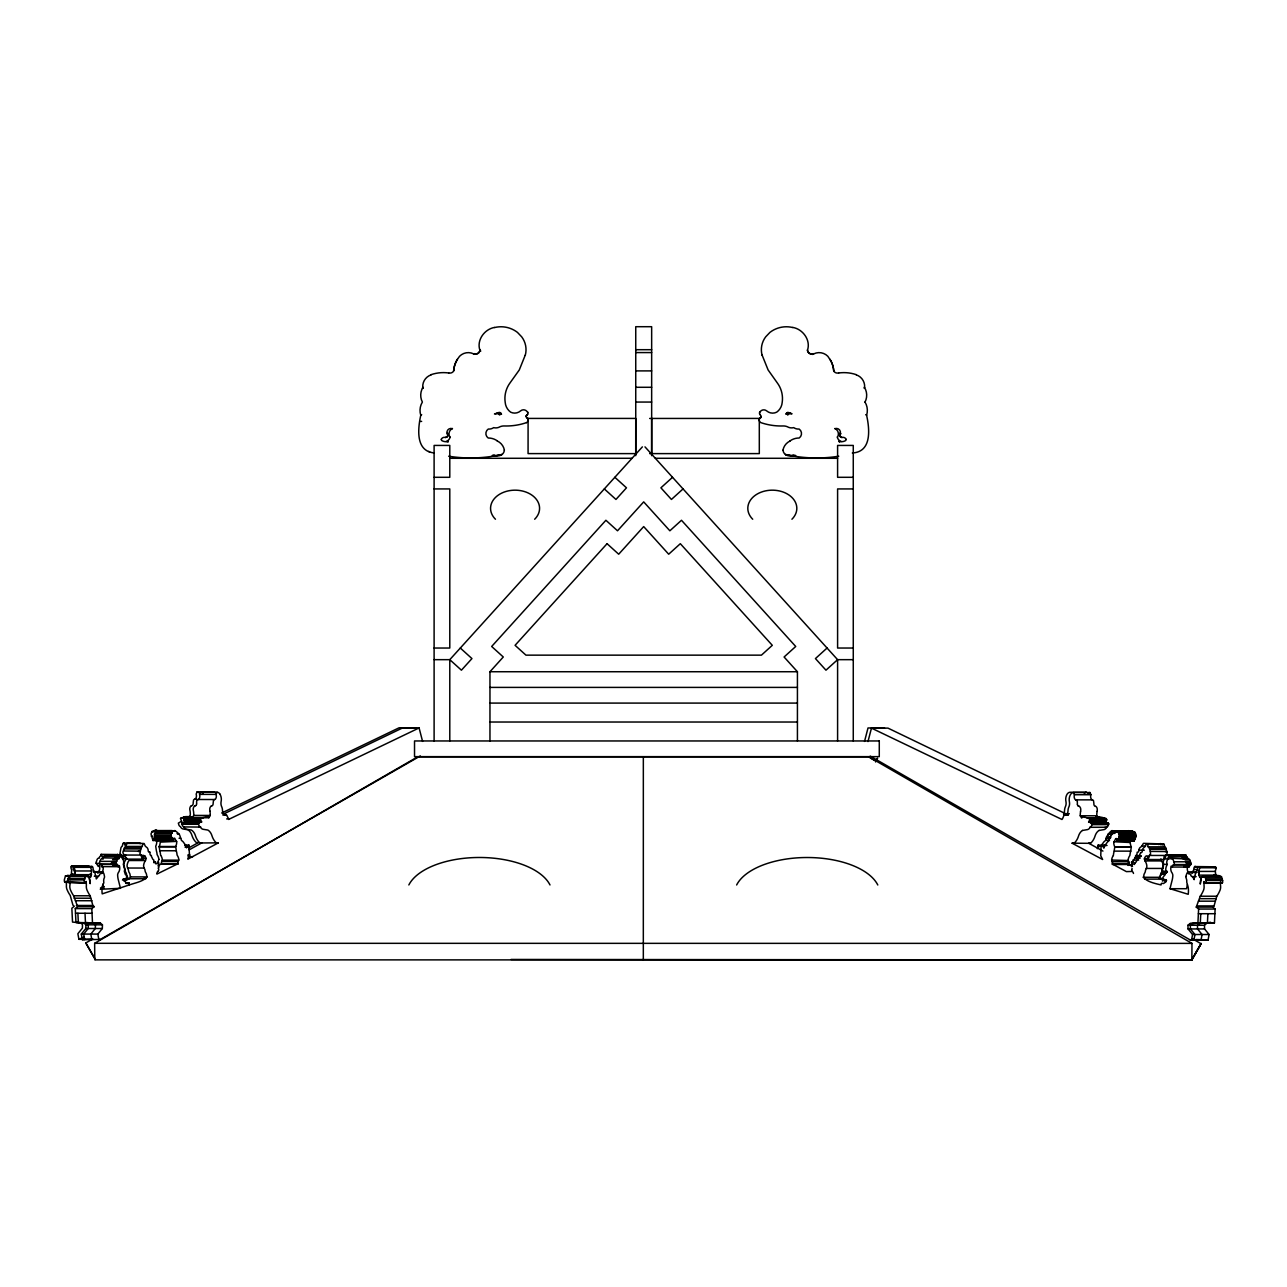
<?xml version="1.0" encoding="UTF-8"?>
<svg xmlns="http://www.w3.org/2000/svg" width="1287" height="1287" viewBox="0 0 1287 1287"><rect width="100%" height="100%" fill="white"/><g stroke="black" fill="none" stroke-linecap="round" stroke-linejoin="round"><path stroke-width="1.5" d="M635.746 455.678L635.746 326.705L651.656 326.705L651.656 455.678M643.323 959.909L643.339 756.788M1186.115 878.201A5.068 3.588 -90 0 1 1186.727 882.078L1187.434 884.893A9.009 6.371 -90 0 1 1188.303 888.046A19.192 13.578 -90 0 1 1188.223 894.288L1169.98 888.706L1171.926 881.016A16.844 11.905 -90 0 0 1172.827 875.16A5.389 3.813 -90 0 0 1171.572 872.184A5.952 4.215 -90 0 1 1171.154 866.087L1172.393 867.052A1.85 1.303 -90 0 1 1173.261 864.848L1190.459 864.848L1190.958 863.4A2.831 1.995 -90 0 0 1190.523 862.049L1190.218 861.47A3.105 2.188 -90 0 0 1189.767 860.006A2.831 2.011 -90 0 0 1188.721 859.056A2.896 2.059 -90 0 0 1187.885 858.992L1171.138 858.284A2.124 1.512 -90 0 0 1169.481 856.82A3.7 2.622 -90 0 0 1169.416 855.308L1185.89 855.115A3.652 2.59 -90 0 1 1186.019 856.611L1186.887 857.013A2.091 1.48 -90 0 1 1187.37 857.528L1187.483 857.769A2.301 1.625 -90 0 1 1187.708 858.574L1187.74 858.863M1200.964 879.021L1200.24 877.332M158.269 871.042A3.105 2.204 -90 0 0 156.869 874.098L178.217 863.609A1.914 1.351 -90 0 1 177.992 862.033L178.845 859.684A7.593 5.373 -90 0 0 177.365 855.565L177.027 854.761A10.521 7.432 -90 0 0 176.399 851.334L175.675 846.524A8.269 5.84 -90 0 0 176.737 842.132L174.726 838.271A2.317 1.641 -90 0 0 173.327 838.625L173.391 838.963A2.735 1.93 -90 0 1 173.761 840.282L172.941 840.845L171.943 837.917L155.437 837.901L154.44 834.603M171.943 837.917C169.176 834.33 173.23 828.49 176.56 831.692L179.649 835.022L181.515 840.475A13.964 9.878 -90 0 1 183.076 841.762L185.296 844.771A15.669 11.084 -90 0 1 186.599 847.795L187.178 846.589A3.748 2.638 -90 0 1 188.256 845.704L188.916 845.092L185.248 845.076M868.725 756.724L1191.987 943.387L1191.842 959.941L94.788 959.861L94.643 943.307L416.055 757.77M1199.017 873.31L1198.953 874.356A2.445 1.721 -90 0 1 1198.937 875.128L1199.709 877.235L1203.377 877.235M1197.425 868.371A2.896 2.059 -90 0 1 1197.924 867.197L1214.912 866.762L1216.151 868.162A7.304 5.164 -90 0 1 1215.475 870.414L1215.298 871.412A4.778 3.378 -90 0 1 1215.459 872.506L1216.231 877.235M70.254 881.402L70.238 883.284L69.611 881.579M1194.143 879.664L1194.143 879.375A5.309 3.764 -90 0 1 1194.722 876.849L1194.996 875.9A7.111 5.019 -90 0 1 1195.864 872.715A13.884 9.813 -90 0 1 1197.393 869.899L1197.344 869.562M1198.39 866.762L1199.645 868.162A7.304 5.164 -90 0 1 1198.953 870.414L1198.776 871.412A4.778 3.378 -90 0 1 1198.937 872.506L1198.985 872.908M102.268 865.717L101.544 866.618A1.85 1.303 -90 0 0 100.676 864.43L99.501 864.124L99.549 862.596A2.751 1.947 -90 0 1 100.129 861.373L100.241 861.051M1105.453 845.141L1098.117 845.141L1097.344 848.712M196.621 803.892L196.654 801.077M1109.603 840.073C1102.702 842.872 1107.11 831.627 1111.727 834.829M100.322 939.446L82.352 939.687L81.306 934.072L85.827 928.506L85.939 924.806L83.896 923.117L100.418 923.133L102.445 924.822L102.349 928.506L97.828 934.089L98.874 939.703L100.322 939.446L420.35 755.936M1115.749 838.641L1113.722 842.502A8.269 5.84 -90 0 0 1114.783 846.894L1114.059 851.704A10.521 7.432 -90 0 0 1113.432 855.131L1113.319 855.533M158.896 859.378L158.044 861.727A1.914 1.351 90 0 0 158.253 863.304L157.931 863.818M178.378 861.389L161.872 861.373L162.323 859.668A7.593 5.373 -90 0 0 160.843 855.549M93.726 872.039L102.912 872.055A6.001 4.231 -90 0 1 104.311 875.61A2.59 1.834 -90 0 1 104.504 876.946A2.381 1.689 -90 0 1 104.344 877.798A5.068 3.588 -90 0 0 103.716 881.659L103.764 882.094A1.802 1.271 -90 0 1 103.78 882.962L102.992 884.459A9.009 6.371 -90 0 0 102.123 887.612A19.192 13.578 -90 0 0 102.204 893.87L129.344 884.909L128.877 882.946A4.086 2.896 -90 0 0 127.316 883.172A8.269 5.84 -90 0 1 124.083 880.292L124.356 879.246A20.656 14.607 -90 0 0 126.979 879.262L128.04 878.265A11.889 8.414 -90 0 0 125.322 874.388L124.34 871.267A6.145 4.344 -90 0 0 124.598 867.937A9.685 6.837 -90 0 0 123.311 864.317A4.215 2.976 -90 0 0 122.538 858.815M1204.825 883.22L1205.983 882.592A4.633 3.266 -90 0 0 1206.08 880.356L1204.986 876.592L1201.704 876.72A1.882 1.335 -90 0 0 1201.27 878.233L1200.256 884.089L1200.562 880.276A1.995 1.4 -90 0 0 1200.948 879.246M1218.049 876.511L1215.765 875.723M1220.8 882.206A2.59 1.834 -90 0 0 1221.17 883.043L1222.489 882.592A4.633 3.266 -90 0 0 1222.602 880.372L1222.264 879.616C1221.846 871.074 1207.415 878.78 1202.685 876.093M433.944 452.895C415.186 451.045 417.937 428.121 420.785 415.202M1167.92 859.217A4.215 2.976 -90 0 0 1167.132 864.735A9.685 6.837 -90 0 0 1165.845 868.339A6.145 4.344 -90 0 0 1166.102 871.669L1165.121 874.806A11.889 8.414 -90 0 0 1162.402 878.667L1163.464 879.664A20.656 14.607 -90 0 0 1166.086 879.648L1166.36 880.71A8.269 5.84 -90 0 1 1163.126 883.606A4.086 2.896 -90 0 0 1161.55 883.349L1161.292 883.542A2.719 1.93 -90 0 0 1161.067 884.941C1155.678 883.622 1147.232 882.029 1143.339 877.284A6.548 4.633 -90 0 0 1143.95 874.693A6.435 4.553 -90 0 1 1144.915 872.699A5.357 3.781 -90 0 0 1145.478 870.43L1146.283 868.435A4.778 3.378 -90 0 0 1146.862 865.894A9.331 6.596 -90 0 0 1144.996 860.923L1144.4 858.944A2.333 1.657 -90 0 1 1144.947 857.448L1145.108 857.19A2.88 2.027 -90 0 1 1147.682 856.112L1147.634 856.869A12.613 8.912 -90 0 0 1147.312 859.539L1163.818 859.539A4.649 3.282 -90 0 0 1165.588 856.949A5.808 4.102 -90 0 0 1165.829 855.453A8.205 5.792 -90 0 0 1167.084 854.343L1166.778 851.544L1150.337 851.415L1149.5 848.374A4.617 3.266 -90 0 0 1148.149 846.83A6.419 4.537 -90 0 0 1147.409 844.192L1146.331 843.902L1145.285 846.363A13.208 9.331 -90 0 1 1143.403 847.988A5.1 3.604 -90 0 0 1142.277 850.498A1.705 1.207 -90 0 1 1140.652 852.525M1166.279 881.643L1161.099 879.134L1160.086 877.316L1143.339 877.284M870.189 756.112L1190.073 939.88L1191.521 940.121L1192.566 934.507L1188.062 928.941L1187.949 925.256L1189.976 923.551L1197.924 922.876L1198.615 909.04L1196.266 907.11L1200.256 896.219A29.714 21.01 -90 0 0 1203.168 891.038A6.853 4.842 -90 0 0 1204.053 885.923L1203.972 881.531L1204.391 882.512M1200.755 913.706L1200.304 922.876L1192.357 923.551L1190.33 925.256L1190.427 928.941L1194.947 934.507L1193.902 940.121M1207.882 913.706L1207.431 922.876L1199.484 923.551L1197.457 925.256L1197.553 928.941L1202.074 934.507L1201.028 940.137M1189.976 923.551L1214.445 922.876L1215.121 909.04L1212.708 907.094L1196.266 907.11M120.962 856.193L120.093 856.595A2.091 1.48 -90 0 0 119.611 857.126L119.498 857.351A2.301 1.625 -90 0 0 119.257 858.156L102.799 857.866A2.124 1.512 -90 0 1 104.456 856.386L120.962 856.193A3.652 2.59 -90 0 1 121.091 854.697L104.537 854.89A3.7 2.622 -90 0 0 104.456 856.402M147.104 876.897A6.548 4.633 -90 0 1 146.493 874.291A6.435 4.553 -90 0 0 145.544 872.313A5.341 3.781 -90 0 1 144.948 869.722L144.16 868.049A4.778 3.378 -90 0 1 143.581 865.491A9.331 6.596 -90 0 1 145.463 860.536L146.058 858.542A2.333 1.657 -90 0 0 145.511 857.045L145.093 856.354A2.992 2.124 -90 0 0 144.434 855.71L142.825 856.482A12.613 8.912 -90 0 1 143.147 859.137L126.641 859.121A4.649 3.282 -90 0 1 124.871 856.531A5.808 4.102 -90 0 1 124.63 855.051A8.205 5.792 -90 0 1 123.375 853.924L122.86 852.251L124.437 847.956A4.617 3.266 -90 0 1 125.788 846.428A6.419 4.537 -90 0 1 126.544 843.789L127.622 843.5M143.147 859.153A4.649 3.282 -90 0 1 141.393 856.547A5.808 4.102 -90 0 1 141.152 855.067A8.205 5.792 -90 0 1 139.897 853.941L140.959 847.972A4.617 3.266 -90 0 1 142.31 846.444A6.419 4.537 -90 0 1 143.05 843.805L144.144 843.516L145.19 845.977A13.208 9.331 -90 0 0 147.072 847.602A5.1 3.604 -90 0 1 148.198 850.112A1.705 1.207 -90 0 0 149.807 852.139M172.474 839.027L155.647 839.027L155.437 837.901M1115.974 838.577A2.284 1.609 -90 0 1 1117.148 838.995L1117.084 839.333A2.735 1.93 -90 0 0 1116.714 840.652L1117.534 841.199L1118.001 839.397L1134.828 839.414L1136.019 834.426L1134.619 831.772L1114.59 831.885L1111.904 833.815M69.755 877.042L71.316 875.321L71.541 871.701A4.778 3.378 90 0 1 71.718 870.607L71.541 869.61A7.304 5.164 90 0 1 70.849 867.358L72.104 865.958L89.093 866.408A2.896 2.059 90 0 1 89.318 866.794M87.049 876.801L90.733 876.801L91.506 872.071A4.778 3.378 -90 0 1 91.667 870.977L91.506 869.98A7.304 5.164 -90 0 1 90.814 867.728L91.345 866.473L92.535 866.778A2.896 2.059 -90 0 1 93.098 868.452A2.719 1.93 -90 0 1 93.066 869.465A13.884 9.813 -90 0 1 94.578 872.28A7.111 5.019 -90 0 1 95.447 875.466L95.721 876.415A5.309 3.764 -90 0 1 96.3 878.941L98.504 876.157A2.252 1.593 -90 0 0 99.517 874.999L99.726 874.388A1.721 1.223 -90 0 1 100.161 873.76A7.722 5.454 -90 0 1 101.721 873.471L102.59 872.811A2.204 1.56 -90 0 0 102.912 872.055M1131.627 862.821L1131.579 861.984A1.818 1.287 -90 0 0 1133.171 860.038A3.153 2.236 -90 0 0 1134.764 858.075L1135.665 856.418A1.754 1.239 -90 0 0 1135.617 855.662L1136.871 854.858L1137.209 852.171A1.705 1.207 -90 0 0 1138.802 850.176A5.1 3.604 -90 0 1 1139.96 847.65A13.208 9.331 -90 0 0 1141.842 846.026L1143.419 843.339L1160.488 843.87A6.419 4.537 -90 0 1 1160.906 844.932M1140.604 852.766L1139.059 855.984A1.754 1.239 -90 0 1 1139.108 856.756L1138.207 858.397A3.185 2.252 -90 0 1 1137.016 860.183M1173.953 864.848L1174.387 863.03A2.751 1.947 -90 0 0 1173.808 861.791L1173.696 861.47A2.976 2.107 -90 0 0 1171.508 858.896L1171.234 859.024M119.224 858.461L119.08 858.574A2.896 2.059 -90 0 0 117.181 859.619A3.105 2.188 -90 0 0 116.763 861.067L116.457 861.646A2.831 1.995 -90 0 0 116.007 862.982L118.243 866.875L119.337 865.652A5.952 4.215 -90 0 1 118.903 871.798A5.389 3.813 -90 0 0 117.632 874.742A16.844 11.905 -90 0 0 118.517 880.614L120.447 888.303L100.273 889.269M74.952 872.473L74.984 872.055A4.778 3.378 -90 0 1 75.145 870.961L74.984 869.98A7.304 5.164 -90 0 1 74.292 867.711L75.531 866.312L92.374 866.489M1108.059 834.829L1111.775 830.614L1113.915 830.871M1114.59 831.885L1115.218 830.935L1131.933 830.935L1133.863 832.19M1110.472 831.756L1126.994 831.756L1128.297 830.63L1131.434 831.627M1131.402 831.257L1130.436 832.062M1160.922 858.944L1161.501 860.923A9.331 6.596 -90 0 1 1163.384 865.894A4.778 3.378 -90 0 1 1162.804 868.435L1162.016 870.125A5.341 3.781 -90 0 1 1161.421 872.715L1161.694 874.452M1135.07 863.143L1134.297 864.51L1133.316 863.915A10.553 7.465 -90 0 1 1132.399 862.74L1132.045 862.435A2.912 2.059 -90 0 0 1131.707 864.751M70.286 882.158L69.868 885.472A6.853 4.842 -90 0 0 70.753 890.572A29.714 21.01 -90 0 0 73.649 895.768L77.622 906.659L94.224 906.659L92.873 905.485L90.17 895.784A29.714 21.01 -90 0 1 87.259 890.604A6.853 4.842 -90 0 1 86.374 885.488L86.229 881.45A2.59 1.834 -90 0 1 85.779 882.609L67.938 882.142A4.633 3.266 -90 0 1 67.841 879.906L68.179 879.166C68.597 870.607 83.011 878.345 87.757 875.659L88.739 876.286A1.882 1.335 -90 0 1 89.173 877.798L90.187 883.654L89.881 879.841A1.947 1.384 -90 0 1 89.559 877.798L90.733 876.801M1190.459 864.848L1188.721 867.277L1183.734 867.084M127.88 879.085L123.246 879.085L128.089 878.458M154.424 834.298L155.486 831.724M1082.576 830.437L1087.193 829.648A5.775 4.086 -90 0 0 1089.51 828.265A1.947 1.384 -90 0 0 1089.944 827.3A3.62 2.558 -90 0 0 1091.617 825.675L1092.18 823.793L1090.491 822.795A7.545 5.341 -90 0 0 1089.285 822.039A3.411 2.413 -90 0 1 1088.673 822.28L1089.043 820.913A2.091 1.48 -90 0 0 1089.751 820.704M1099.082 830.437L1103.715 829.665A5.775 4.086 -90 0 0 1106.032 828.265A1.947 1.384 -90 0 0 1106.434 827.412L1106.611 827.251A3.652 2.59 -90 0 0 1108.139 825.675L1108.702 823.793L1107.013 822.795A7.545 5.341 -90 0 0 1105.806 822.039L1088.577 822.12M149.807 852.123L150.145 854.793L151.399 855.598A1.754 1.239 -90 0 0 151.351 856.37L152.252 858.011A3.153 2.236 -90 0 0 153.813 859.973A1.818 1.287 -90 0 0 155.437 861.952L155.759 863.85L157.143 863.545A10.553 7.465 -90 0 0 158.06 862.354L158.414 862.065A2.912 2.059 -90 0 1 158.735 864.381L158.735 864.832A2.365 1.673 -90 0 1 158.365 868.033M1129.246 862.837A10.553 7.465 -90 0 1 1128.956 862.419L1128.12 860.054A7.593 5.373 -90 0 1 1129.616 855.919L1129.954 855.131A10.521 7.432 -90 0 1 1130.581 851.704L1131.321 846.894A8.269 5.84 -90 0 1 1130.243 842.502M189.125 849.854L201.85 842.84L199.984 842.969L218.356 842.856L187.838 859.153L188.529 857.206A10.618 7.513 -90 0 0 189.511 855.726L188.916 845.092M864.237 388.384A12.017 12.017 0 0 0 864.397 387.596L864.397 387.29M160.618 855.163L160.521 854.745A10.521 7.432 -90 0 0 159.878 851.318L159.154 846.508A8.269 5.84 -90 0 0 160.215 842.132L176.769 841.376M1133.67 838.995L1133.606 839.333A2.735 1.93 -90 0 0 1133.236 840.652L1134.04 841.215L1134.828 839.414M1220.285 882.142L1220.575 885.923A6.853 4.842 -90 0 1 1219.674 891.022A29.714 21.01 -90 0 1 1216.778 896.219L1214.059 905.919L1212.708 907.094M1131.723 869.819L1132.11 868.387M1134.072 836.936L1136.131 836.212M199.984 842.969A15.428 10.907 -90 0 1 197.136 839.558A16.2 11.454 -90 0 1 195.447 835.746A10.956 7.738 -90 0 0 191.393 830.051L186.776 829.295A5.775 4.086 -90 0 1 184.443 827.911A1.947 1.384 -90 0 1 184.025 826.93A3.62 2.558 -90 0 1 182.352 825.321L181.789 823.423L183.478 822.441A7.545 5.341 -90 0 1 184.684 821.685L201.206 821.701A3.411 2.413 -90 0 0 201.818 821.926L200.482 820.157L183.977 820.141L184.508 818.001L187.001 817.502A13.465 9.524 -90 0 1 189.913 816.891L190.991 816.698A3.346 2.365 -90 0 1 192.326 817.728L208.848 817.744L210.248 815.443A14.945 10.569 -90 0 0 209.91 811.116M200.482 820.157L201.029 818.017L203.523 817.518A13.465 9.524 -90 0 1 206.435 816.891L208.044 816.923A3.394 2.397 -90 0 1 208.848 817.744M1162.418 868.001A6.145 4.344 -90 0 0 1162.66 871.331L1161.517 872.827A6.435 4.553 -90 0 0 1160.472 874.693A6.548 4.633 -90 0 1 1159.86 877.284M1191.521 940.121L1208.043 940.137L1209.088 934.507L1204.568 928.941L1204.471 925.256L1206.498 923.551M117.519 855.195A3.7 2.622 90 0 1 117.6 854.552L117.648 854.343M1164.301 856.225L1164.156 856.869A12.613 8.912 -90 0 0 1164.043 857.528M74.759 875.675L74.984 874.677A2.445 1.721 -90 0 1 74.968 873.905L74.903 872.859M191.441 805.598A3.764 2.671 90 0 0 190.026 810.762A14.945 10.569 90 0 1 190.283 815.154L188.899 817.454A3.394 2.397 90 0 0 188.079 816.634L186.47 816.601A13.465 9.524 90 0 0 183.558 817.213L180.437 818.548L181.853 821.637A3.411 2.413 90 0 1 181.242 821.396A7.545 5.341 90 0 0 180.035 822.152L178.346 823.133L178.893 825.031A3.652 2.59 90 0 0 180.437 826.624L180.614 826.769A1.947 1.384 90 0 0 181 827.621A5.775 4.086 90 0 0 183.333 829.021L187.95 829.793A10.956 7.738 90 0 1 191.988 835.488A16.2 11.454 90 0 0 193.694 839.285A15.428 10.907 90 0 0 196.541 842.695L198.407 842.567L188.867 847.827M196.589 804.198L196.187 805.26M1187.467 884.555L1186.501 888.706L1169.98 888.706M124.147 881.241L129.344 878.731L130.357 876.914L147.104 876.897C143.114 881.595 135.457 882.769 129.344 884.909M67.841 879.906L84.363 879.922L85.457 876.157L87.757 875.659M441.328 439.35L441.538 440.395A7.722 7.722 0 0 0 445.945 441.666L446.428 441.666A7.867 7.867 0 0 0 448.262 441.312A5.051 5.051 0 0 1 447.924 442.117M864.526 741.425L868.017 727.959L884.539 727.975M867.969 741.569L871.476 728.12L887.982 728.12L1067.213 814.478M158.88 859.378A7.593 5.373 90 0 0 157.416 855.244L157.078 854.455A10.521 7.432 90 0 0 156.435 851.029L155.711 846.202A8.269 5.84 90 0 0 156.773 841.827L154.762 837.966A2.317 1.641 90 0 0 153.362 838.304L153.426 838.657A2.735 1.93 90 0 1 153.796 839.961L152.976 840.524L150.981 833.992L152.156 831.241L156.773 830.26L155.1 830.26M126.094 858.22L125.515 860.199A9.331 6.596 90 0 0 123.632 865.17A4.778 3.378 90 0 0 123.858 866.746M525.209 355.228L519.272 369.98L510.151 382.738A26.335 26.335 0 0 0 505.196 402.381A13.401 13.401 0 0 0 510.666 412.178A9.057 9.057 0 0 0 520.608 410.891A4.472 4.472 0 0 1 527.027 411.47L527.75 412.387M1111.743 833.96L1109.201 839.349M479.81 349.935C476.608 339.993 484.539 329.15 494.562 327.429M157.127 839.655A2.735 1.93 -90 0 1 157.239 840.266L156.419 840.829L155.647 839.027M1089.59 818.87L1089.992 820.495L1106.74 819.883L1106.096 818.87L1089.59 818.87L1086.968 817.856A13.465 9.524 -90 0 0 1084.056 817.245L1082.994 817.052A3.346 2.365 -90 0 0 1081.643 818.082L1080.243 815.781A14.945 10.569 -90 0 1 1080.597 811.453M1118.323 839.414L1119.513 834.99M1201.061 943.741L1191.617 960.295L1201.061 943.741L1192.389 938.722M216.296 793.532A6.178 4.376 90 0 0 213.594 791.907L197.072 791.923L196.155 794.095A3.829 2.703 90 0 1 195.045 799.227L194.739 799.227A2.51 1.77 90 0 0 193.549 800.064L193.163 802.975A2.574 1.818 90 0 1 193.147 803.908L192.744 804.986A2.107 1.48 90 0 1 191.747 805.646L191.473 805.71M200.515 792.197L199.598 794.369L216.119 794.385L217.036 792.213L200.515 792.197A6.178 4.376 -90 0 1 203.008 793.548M218.356 842.856L216.506 842.985A15.428 10.907 -90 0 1 213.658 839.574A16.2 11.454 -90 0 1 211.969 835.762A10.956 7.738 -90 0 0 207.915 830.067L203.282 829.311A5.775 4.086 -90 0 1 200.965 827.911A1.947 1.384 -90 0 1 200.563 827.058L200.386 826.897A3.652 2.59 -90 0 1 198.874 825.337L198.295 823.439L199.984 822.457A7.545 5.341 -90 0 1 201.206 821.701M1158.879 844.642L1160.279 843.5M1162.322 844.98L1163.931 844.192A6.419 4.537 -90 0 1 1164.671 846.83A4.617 3.266 -90 0 1 1166.022 848.374L1166.778 851.544M194.884 805.871A3.764 2.671 -90 0 0 193.468 811.051A14.945 10.569 -90 0 1 193.742 815.427L192.342 817.728M759.636 412.387L760.344 411.454A4.472 4.472 0 0 1 766.73 410.939A9.057 9.057 0 0 0 776.721 412.162A13.401 13.401 0 0 0 782.206 402.381A26.335 26.335 0 0 0 777.203 382.77L768.114 369.964L762.161 355.228M87.452 866.634L88.932 866.119M875.627 761.55L877.509 758.236M875.627 761.84L877.509 758.526M457.448 359.234L456.547 360.794A25.096 25.096 0 0 0 453.651 370.897A25.257 25.257 0 0 1 457.464 359.234L459.556 356.29A12.13 12.13 0 0 1 473.616 353.877M1191.617 959.941L1201.189 943.403M126.609 846.926A13.208 9.331 90 0 1 125.225 845.639L124.179 843.178L123.102 843.468A6.419 4.537 90 0 0 122.362 846.106A4.617 3.266 90 0 0 120.994 847.634L119.932 853.603A8.205 5.792 90 0 0 121.203 854.729A5.808 4.102 90 0 0 121.428 856.209A4.649 3.282 90 0 0 123.198 858.815L126.866 858.799M139.607 843.468L140.91 843.516M161.695 861.518L161.486 862.033A1.914 1.351 -90 0 0 161.695 863.593L157.899 865.894M1194.642 866.553L1212.467 866.778L1194.481 866.843A2.896 2.059 -90 0 0 1193.902 868.516A2.719 1.93 -90 0 0 1193.95 869.529A13.884 9.813 -90 0 0 1192.422 872.345A7.111 5.019 -90 0 0 1192.019 873.342M527.541 411.985A2.075 2.075 0 0 1 527.573 414.301L526.319 415.942A1.85 1.85 0 0 0 526.447 417.197A2.059 2.059 0 0 0 527.139 418.002L527.734 418.516A2.719 2.719 0 0 1 528.088 420.881L527.075 422.297A3.25 3.25 0 0 1 526.56 422.603M840.138 433.108L839.607 433.783A2.317 2.317 0 0 0 839.446 435.714L841.859 437.451A3.008 3.008 0 0 1 840.668 437.097M526.673 415.234L525.868 416.055M790.749 413.384L789.381 412.821A2.477 2.477 0 0 0 787.419 412.58L785.858 414.205L786.711 414.108A15.042 15.042 0 0 1 791.151 413.787L792.036 413.787L789.14 412.693M169.852 830.742L172.185 830.887M759.829 411.985A2.075 2.075 0 0 0 759.813 414.301L761.051 415.942A1.85 1.85 0 0 1 760.939 417.213A2.091 2.091 0 0 1 759.877 418.211L759.652 418.516A2.719 2.719 0 0 0 759.298 420.881L760.311 422.297A3.25 3.25 0 0 0 760.826 422.619A63.111 63.111 0 0 0 783.043 425.965A10.183 10.183 0 0 1 788.464 427.284A8.365 8.365 0 0 0 793.709 427.622A8.333 8.333 0 0 0 799.114 429.038A5.438 5.438 0 0 1 799.179 438.014A15.396 15.396 0 0 0 790.041 440.894M812.451 354.456L813.706 353.748M196.911 800.466L197.378 799.887A2.494 1.77 -90 0 1 198.295 799.5L214.688 799.517A2.51 1.77 -90 0 0 213.513 800.353L213.127 803.265A2.574 1.818 -90 0 1 213.095 804.214L212.709 805.276A2.107 1.48 -90 0 1 211.695 805.952L211.438 806M1107.061 845.446L1101.382 845.656A3.588 2.526 -90 0 0 1101.061 847.361L1100.755 855.758L1102.621 859.507L1072.103 843.194L1090.475 843.323A15.428 10.907 -90 0 0 1093.323 839.912A16.2 11.454 -90 0 0 1095.028 836.1A10.956 7.738 -90 0 1 1099.082 830.405M1165.749 854.97L1182.496 854.97L1165.749 854.97A5.727 4.054 -90 0 0 1165.427 855.453M1184.957 856.627A5.727 4.054 -90 0 1 1185.713 855.324L1185.89 855.115M642.374 446.879L449.79 659.668L449.79 740.958M489.961 740.958L489.961 671.734L503.281 656.997L491.666 646.476L605.904 520.27L617.519 530.791L643.693 501.882L669.867 530.791L681.483 520.27L795.72 646.476L784.089 656.997L797.425 671.734L797.425 740.958M1105.935 840.073L1105.517 840.524A13.964 9.878 -90 0 0 1103.956 841.811L1101.72 844.819A15.669 11.084 -90 0 0 1101.012 846.283M422.458 388.191L422.989 387.29A14.913 14.913 0 0 0 422.377 402.059A15.991 15.991 0 0 0 420.752 415.218A19.225 19.225 0 0 1 421.669 414.687M786.26 413.352L787.564 412.548M446.718 437.097A3.008 3.008 0 0 1 445.527 437.435L447.522 436.438L447.763 434.733A5.132 5.132 0 0 1 447.2 434.314M126.319 876.994L127.14 876.56A6.548 4.633 90 0 1 126.544 873.97A6.435 4.553 90 0 0 125.579 871.975A5.341 3.781 90 0 1 125 869.401L124.212 867.711M447.152 436.792L447.94 435.714A2.317 2.317 0 0 0 447.779 433.783L447.249 433.108M1106.514 820.495L1105.195 822.28A3.411 2.413 -90 0 0 1105.806 822.039M672.522 477.3L660.907 487.821L671.428 499.453L683.043 488.931M827.058 648.037L815.443 658.574L825.964 670.189L837.596 659.668L853.265 659.668M1089.944 827.3L1106.611 827.251M84.733 939.687L83.687 934.072L88.208 928.506L88.304 924.822L86.277 923.117L75.949 922.441L75.289 908.59L77.622 906.659M75.289 908.59L91.811 908.606L94.224 906.659M195.962 805.549L194.916 806M123.198 858.799A12.613 8.912 90 0 0 122.86 856.145L124.485 855.372A2.992 2.124 90 0 1 125.145 856.016L125.547 856.724M140.203 851.141L138.159 851.399L139.816 851.399M1218.226 876.72L1219.207 876.093M155.598 831.547L172.635 831.434M85.891 942.953L95.318 959.523L85.762 942.969L92.825 938.931M83.848 937.097L78.925 939.333L77.863 933.718L82.384 928.152L82.497 924.468L80.47 922.763L72.522 922.087L71.847 908.236L74.276 906.289L72.925 905.115L70.222 895.414A29.714 21.01 90 0 1 67.31 890.218A6.853 4.842 90 0 1 66.425 885.118L66.264 881.08A2.59 1.834 90 0 1 65.814 882.238L64.511 881.772A4.633 3.266 90 0 1 64.398 879.552L65.508 875.787L73.311 875.289M759.877 418.211L760.247 418.002A2.059 2.059 0 0 0 760.939 417.197M498.246 412.693L494.465 414.012M417.792 756.772L868.87 756.804M1115.974 831.531L1118.371 831.933M1214.912 866.762L1214.429 867.197A2.896 2.059 -90 0 0 1214.204 867.599M1098.261 817.937A3.394 2.397 -90 0 1 1098.969 817.277L1100.578 817.245A13.465 9.524 -90 0 1 1103.49 817.856L1106.096 818.87M122.442 880.083L125.901 878.41M839.623 434.733L840.234 436.792M223.278 814.156L402.574 727.927L419.095 727.943L422.586 741.409M228.571 819.449L419.095 727.943M221.654 813.014L399.131 727.782L415.653 727.782M1137.016 860.183L1136.63 860.359A1.818 1.287 -90 0 1 1135.021 862.338L1135.037 862.789M496.621 413.384L497.876 412.902A2.477 2.477 0 0 1 499.967 412.58L501.512 414.205L500.675 414.108A15.042 15.042 0 0 0 496.235 413.787L495.35 413.787M100.499 887.95L104.054 886.598M184.813 845.398L185.65 844.996A3.588 2.526 90 0 1 185.923 846.106M448.648 456.225A141.988 141.988 0 0 0 493.999 456.032L496.38 455.759A7.111 7.111 0 0 0 500.884 455.164A6.628 6.628 0 0 0 501.93 454.52A5.808 5.808 0 0 0 504.327 450.16M783.059 450.16A5.808 5.808 0 0 0 785.472 454.488A6.628 6.628 0 0 0 786.502 455.164A7.111 7.111 0 0 0 791.006 455.759L791.827 455.55A6.821 6.821 0 0 0 793.323 454.858A10.553 10.553 0 0 0 795.752 455.534M791.408 455.678L785.44 454.52L793.371 456.048A141.988 141.988 0 0 0 838.738 456.225M495.962 455.678L501.93 454.52L493.999 456.048M82.352 939.687L83.8 939.446M473.664 353.748L474.742 354.022A4.295 4.295 0 0 0 479.971 349.951A4.36 4.36 0 0 1 474.002 353.635M1207.045 922.859L1211.019 922.522L1208.638 922.522M157.271 832.029L155.647 830.565M1096.057 816.778L1097.135 816.955A13.465 9.524 -90 0 1 1100.047 817.567L1101.881 817.808M1167.888 859.169A5.727 4.054 -90 0 1 1169.191 855.324L1169.416 855.308M1133.493 873.455A3.057 2.156 -90 0 0 1132.174 871.428L1126.398 871.621L1112.241 863.979A1.914 1.351 -90 0 0 1112.451 862.403L1112.241 861.904M1169.481 856.836L1186.099 856.82M635.746 349.694L651.656 349.694M635.746 352.574L651.656 352.574M635.746 370.897L651.656 370.897M635.746 387.29L651.656 387.29M635.746 402.059L651.656 402.059M649.662 418.452L759.298 418.42L759.314 453.603L649.662 453.619M449.79 458.285L632.062 458.285M655.324 458.285L837.596 458.285M434.105 477.3L449.79 477.3L449.79 445.431L434.105 445.431L434.105 740.958M853.265 477.3L837.596 477.3L837.596 445.431L853.265 445.431L853.265 740.958M434.105 488.931L449.79 488.931L449.79 648.037L434.105 648.037M853.265 488.931L837.596 488.931L837.596 648.037L853.265 648.037M434.105 659.668L449.79 659.668L461.422 670.189L471.943 658.574L460.312 648.037M489.961 671.734L797.425 671.734M489.961 687.403L797.425 687.403M489.961 703.088L797.425 703.088M489.961 722.023L797.425 722.023M871.476 728.12L1061.92 819.465A3.33 2.349 -90 0 0 1062.644 818.532L1063.931 815.427A4.231 2.992 -90 0 1 1064.526 814.848A4.376 3.105 -90 0 0 1067.245 813.963A8.253 5.84 -90 0 0 1067.969 811.309A8.269 5.84 -90 0 1 1069.03 806.563A6.21 4.392 -90 0 0 1069.449 802.091A7.754 5.486 -90 0 1 1070.784 794.159A6.178 4.376 -90 0 1 1073.487 792.535L1090.009 792.551L1090.909 794.722A3.829 2.703 -90 0 0 1092.019 799.854M1073.487 792.551L1074.388 794.722L1090.909 794.722M194.739 799.227L196.67 799.13M1095.317 806.289A2.107 1.48 -90 0 1 1094.304 805.614L1093.918 804.552A2.574 1.818 -90 0 1 1093.902 803.603L1093.516 800.691A2.51 1.77 -90 0 0 1092.325 799.854L1075.691 799.854A2.494 1.77 -90 0 1 1076.624 800.241L1077.074 800.82M1064.526 814.848L1068.194 814.848M1080.243 815.781L1096.765 815.781L1098.165 818.082M188.079 816.634L189.736 816.634M183.558 817.213L187.226 817.213M1097.312 817.277L1098.969 817.277M181.065 817.728L186.567 817.728M1086.968 817.856L1103.49 817.856M1089.462 818.371L1105.983 818.371M1090.089 819.192L1106.611 819.192M1090.218 819.883L1106.74 819.883M1088.673 822.28L1105.195 822.28M1091.119 822.94L1108.059 822.972M1091.939 823.23L1108.461 823.23M1092.18 823.793L1108.702 823.793M1092.084 824.629L1108.606 824.629M1104.777 827.412L1106.434 827.412M154.07 830.598L172.168 830.565M1131.933 830.935L1130.694 831.45M1114.88 831.257L1132.962 831.289M1114.848 831.579L1132.367 831.45M151.914 831.869L153.571 831.869M1135.134 832.56L1133.429 833.123L1135.086 833.123M1118.483 832.094L1118.628 833.59L1135.15 833.59M1118.628 833.59L1135.327 833.847M1119.32 835.456L1135.842 835.472M151.303 836.244L152.96 836.244M1134.41 836.55L1136.067 836.55M1119.079 836.936L1135.745 836.936M1119.079 837.66L1135.601 837.676M1118.532 838.287L1135.424 838.094M1118.29 838.915L1134.796 838.915M1118.001 839.397L1134.523 839.397M152.831 840.073L158.349 840.073M152.976 840.524L158.494 840.524M1117.679 840.749L1134.201 840.765M1117.534 841.199L1134.04 841.215M1113.705 841.73L1130.243 842.502M123.311 843.098L139.833 843.098M1147.2 843.822L1163.721 843.822M1114.799 846.894L1131.321 846.894M1148.149 846.83L1164.671 846.83M1114.848 847.216L1131.37 847.216M1149.5 848.374L1166.022 848.374M1149.564 849.34L1166.07 849.356M1114.333 851.125L1130.855 851.141M1167.164 851.801L1165.121 851.544M98.954 871.444A5.952 4.215 90 0 0 99.34 865.314L98.295 866.521L96.042 862.628A2.831 1.995 90 0 1 96.493 861.293L96.798 860.713A3.105 2.188 90 0 1 97.249 859.233A2.831 2.011 90 0 1 99.115 858.22L99.308 857.802A2.301 1.625 90 0 1 99.533 856.997L99.662 856.772A2.091 1.48 90 0 1 100.129 856.257L100.997 855.855A3.652 2.59 90 0 1 101.142 854.343L117.825 854.568A5.727 4.054 90 0 1 118.307 855.308M122.957 855.34L126.142 855.372M1147.312 859.539A4.649 3.282 -90 0 0 1149.066 856.949A5.808 4.102 -90 0 0 1149.307 855.453L1165.829 855.453M1169.191 855.324L1185.713 855.324M122.715 855.501L124.517 856.145L122.86 856.145M1181.868 856.836L1186.887 857.013M1182.721 857.528L1187.37 857.528M1182.85 857.769L1187.483 857.769M1183.075 858.574L1187.724 858.574M1144.4 858.944L1148.068 858.944M1188.721 859.056L1183.107 858.863M1185.118 860.006L1189.751 860.006M1113.094 855.919A7.593 5.373 -90 0 0 1111.614 860.054L1128.136 860.52M1144.98 860.923L1161.501 860.923M1128.586 861.759L1112.065 861.743L1111.63 860.52M1173.808 861.791L1190.33 861.791M1185.874 862.049L1190.523 862.049M96.01 863.4L99.115 863.4M1186.324 863.4L1190.958 863.4M1112.241 863.979L1128.763 863.979L1132.544 866.28M1186.357 864.172L1190.99 864.172M1112.579 864.494L1129.085 864.494M1174.436 864.558L1190.958 864.558M1184.78 865.105L1189.429 865.105M1184.603 865.331L1189.236 865.331M1184.378 865.813L1189.011 865.813M1184.313 866.022L1188.947 866.022M71.107 866.328L87.613 866.328M1184.233 866.473L1188.898 866.248M1172.393 867.052L1188.898 867.052M1199.387 867.132L1215.909 867.132M1199.645 867.76L1216.167 867.776M1146.283 868.435L1162.804 868.435M1198.776 871.412L1215.298 871.412M93.967 871.685L99.469 871.685A6.001 4.231 90 0 1 99.823 872.168M1196.717 872.473L1187.531 872.473A6.001 4.231 -90 0 0 1186.131 876.045M71.525 873.809L73.182 873.809M1213.818 874.613L1215.491 874.613M1198.937 875.128L1215.459 875.128M65.508 875.787L72.844 875.787M1190.636 874.629L1191.183 875.948A2.236 1.577 -90 0 0 1191.939 876.576L1196.17 876.64M1204.986 876.592L1221.492 876.592M1204.97 876.865L1221.492 876.881M1159.346 878.249L1161.003 878.249M1205.839 878.941L1222.36 878.941M1144.577 879.134L1161.099 879.134M1205.742 879.616L1222.264 879.616M1206.08 880.356L1222.602 880.372M64.8 882.303L68.468 882.303M1203.635 882.609L1222.489 882.592M1205.227 883.316L1222.2 883.123M1200.256 896.219L1216.778 896.219M1199.806 898.664L1216.328 898.664M1198.47 901.173L1214.992 901.173M1197.537 905.919L1214.059 905.919M1198.615 909.04L1215.121 909.04M1198.374 913.706L1214.896 913.706M1197.924 922.876L1214.445 922.876M1187.949 925.256L1204.471 925.256M1188.062 928.941L1204.568 928.941M1192.566 934.507L1209.088 934.507M78.925 939.333L91.377 939.092M1190.073 939.88L1208.043 940.137M94.643 943.307L1191.987 943.387M1063.496 814.011A4.376 3.105 -90 0 0 1063.802 813.674L1069.336 813.706M1064.751 814.574L1068.419 814.574M1064.156 815.138L1067.824 815.138M222.892 815.089L226.56 815.089L228.941 819.385M193.726 815.427L210.248 815.443M206.37 816.923L208.044 816.923M1096.379 817.567L1100.047 817.567M187.001 817.502L203.523 817.518M184.508 818.001L201.029 818.017M183.88 818.822L200.402 818.838M226.673 818.918L228.33 818.918M183.751 819.513L200.273 819.529M182.851 822.586L199.372 822.602M182.03 822.876L198.938 822.634M181.789 823.423L198.295 823.439M181.885 824.275L198.407 824.291M200.386 826.897L198.729 826.897L200.563 827.058M1111.437 830.935L1127.959 830.952M175.064 830.565L173.134 830.823L174.791 830.823M1111.405 831.257L1127.927 831.273M1111.148 831.579L1130.919 831.499M172.378 830.919L174.646 831.08M1109.796 832.399L1115.668 832.416M171.863 832.19L170.206 832.19L171.911 832.753M1109.587 833.075L1115.089 833.091M1108.718 833.445L1114.236 833.461M1108.3 833.654L1109.973 833.654L1108.139 834.266M155.341 833.204L171.847 833.22M155.148 833.477L171.67 833.477M178.732 833.59L177.059 833.59L178.893 834.217M154.633 835.086L171.155 835.102M170.865 835.842L169.208 835.842L169.594 836.55M169.257 836.18L170.93 836.18M1107.206 837.065L1110.874 837.065M154.89 836.55L171.396 836.566M1106.82 837.531L1110.488 837.531M154.874 837.29L171.396 837.29M1106.82 838.03L1110.488 838.03M155.051 837.708L171.573 837.724M1106.321 838.32L1107.978 838.32L1105.839 838.818M179.054 838.271L180.711 838.271M155.663 838.529L172.185 838.545M156.274 840.379L172.796 840.379M156.419 840.829L172.941 840.845M126.753 843.419L143.275 843.435M1097.763 845.897L1099.436 845.897M1141.842 846.026L1145.51 846.042M187.596 845.849L189.253 845.849M1097.65 846.669L1099.307 846.669M125.788 846.428L142.31 846.444M159.154 846.508L175.675 846.524M185.521 846.589L187.178 846.589M187.725 846.605L189.382 846.621M159.105 846.83L175.627 846.846M185.344 847.039L187.017 847.039M185.28 847.296L186.937 847.296M124.437 847.956L140.959 847.972M124.389 848.937L140.91 848.953M1138.834 850.176L1144.336 850.176M159.62 850.755L176.126 850.771M188.111 854.697L189.768 854.697M122.571 858.751A5.727 4.054 -90 0 0 121.268 854.922L104.537 854.89M1135.617 855.662L1141.119 855.662M124.63 855.051L141.152 855.067M141.618 855.517L143.806 855.485M187.999 855.517L189.672 855.517M142.519 855.582L144.434 855.71M1135.665 856.418L1141.167 856.418M143.436 856.354L145.093 856.354M115.46 856.595L120.881 856.402M143.613 856.643L145.27 856.643M188.127 856.708L192.76 856.708M114.977 857.11L119.611 857.126M1135.166 857.641L1138.834 857.641M114.849 857.351L119.498 857.351M1134.764 858.075L1140.282 858.075M114.623 858.156L119.257 858.156M1162.837 866.36A9.685 6.837 -90 0 1 1163.705 864.381A4.215 2.976 -90 0 1 1164.478 858.863L1169.947 858.815M113.61 858.638L119.08 858.574M142.39 858.542L146.058 858.542M1133.203 860.022L1138.705 860.038M112.58 859.587L117.214 859.587M162.307 860.15L178.829 860.15M145.463 860.536L128.957 860.52A9.331 6.596 -90 0 0 127.075 865.491A4.778 3.378 -90 0 0 127.638 868.033L128.459 870.012A5.357 3.781 -90 0 0 129.022 872.296A6.435 4.553 -90 0 1 129.987 874.291A6.548 4.633 -90 0 0 130.582 876.881M100.129 861.373L116.634 861.373M1131.579 861.984L1133.252 861.984L1131.563 862.306M111.824 861.63L116.457 861.646M153.764 861.936L155.437 861.936M153.796 862.242L155.454 862.242M111.374 862.982L116.007 862.982M161.695 863.609L178.217 863.609M111.342 863.754L115.975 863.754M1163.705 864.381L1167.373 864.381M161.358 864.108L177.879 864.124M99.501 864.124L116.811 864.365M1128.104 865.427A2.365 1.673 -90 0 1 1128.297 864.896L1131.949 864.88M99.984 864.43L117.037 864.381M112.918 864.687L117.728 864.928M113.336 865.395L117.97 865.395M113.385 865.604L118.034 865.62M113.433 865.829L118.066 865.845M113.465 866.071L118.098 866.071M74.533 866.682L91.055 866.698M101.544 866.618L118.597 866.682M74.292 867.325L90.798 867.341M127.638 868.033L144.16 868.049M1193.95 869.529L1197.618 869.529M1162.66 871.331L1167.293 871.331M75.145 870.961L91.667 870.977M1162.772 871.669L1167.406 871.669M1187.772 872.119L1196.942 872.119M1161.823 872.296L1167.245 872.136M1161.517 872.827L1166.247 872.988L1161.614 872.988M1161.791 873.197L1166.424 873.213M1161.904 873.728L1164.992 873.728M1164.88 874.291L1161.791 874.275A11.889 8.414 -90 0 0 1158.96 878.329M89.817 874.179L91.474 874.179M74.984 874.677L91.506 874.693M68.951 876.141L85.457 876.157M94.273 876.206L97.941 876.206M68.951 876.415L85.473 876.431M1160.456 878.522L1163.754 879.15L1160.665 879.15M144.289 877.863L145.946 877.863M1160.504 878.876L1163.593 878.892M68.082 878.49L84.604 878.506M123.407 878.812L128.04 878.828M129.344 878.731L145.849 878.748M68.179 879.166L84.685 879.182M1162.434 881.112A8.269 5.84 -90 0 0 1162.917 880.356L1166.601 880.372M67.938 882.142L85.215 882.882M68.227 882.673L84.749 882.673M125.788 882.946L129.086 882.995M126.142 883.429L129.231 883.429M73.649 895.768L90.17 895.784M74.099 898.213L90.621 898.229M75.434 900.723L91.956 900.739M76.351 905.469L92.873 905.485M75.515 913.255L92.037 913.271M75.949 922.441L100.418 923.133M85.939 924.806L102.445 924.822M85.827 928.506L102.349 928.506M81.306 934.072L97.828 934.089M1195.816 939.526L1204.6 939.783L1195.092 939.767M511.003 959.458L1192.148 959.941M184.025 826.93L198.906 827.058M123.6 850.997L138.529 851.141M1090.475 843.323L1088.625 843.194L1102.943 851.093M1072.103 843.194L1073.969 843.307A15.428 10.907 -90 0 0 1076.817 839.912A16.2 11.454 -90 0 0 1078.506 836.1A10.956 7.738 -90 0 1 1082.56 830.405M1194.963 866.392L1195.961 866.762M813.062 354.086L812.644 354.022A4.295 4.295 0 0 1 807.48 350.482M102.703 858.59L102.429 858.542A2.976 2.107 -90 0 0 100.257 861.051M1079.069 806.338L1078.023 805.903M792.824 327.429C802.847 329.166 810.778 339.993 807.576 349.935M791.827 455.55L793.371 456.048M499.823 412.548L501.126 413.352M428.635 451.431L429.649 451.85M72.104 865.958L72.571 866.408A2.896 2.059 90 0 1 73.15 868.082A2.719 1.93 90 0 1 73.102 869.095A13.884 9.813 90 0 1 74.63 871.926A7.111 5.019 90 0 1 75.322 873.986M870.221 757.946L875.433 760.939M869.304 756.804L876.254 760.81M1118.805 833.847L1119.545 834.684M67.793 875.289L68.79 875.916A1.882 1.335 90 0 1 69.208 877.091M157.513 830.903L156.129 831.418M614.864 477.3L626.479 487.821L615.958 499.453L604.327 488.931M644.996 446.879L837.596 659.668L837.596 740.958M101.142 854.343L101.319 854.568A5.727 4.054 90 0 1 102.606 858.413A4.215 2.976 90 0 1 103.105 859.169M1190.539 874.468L1190.282 874.195A7.722 5.454 -90 0 0 1188.721 873.905L1187.611 872.747M829.922 359.234A25.257 25.257 0 0 1 833.735 370.897A25.096 25.096 0 0 0 830.823 360.794L827.831 356.29A12.13 12.13 0 0 0 813.77 353.877M1150.337 851.415L1150.562 854.343A8.205 5.792 -90 0 1 1149.307 855.453M1194.143 879.375L1192.502 876.64M480.743 351.158L479.89 349.694M1077.798 805.614L1077.396 804.536M158.349 868.017L158.719 869.433A2.236 1.577 -90 0 1 158.558 870.511A2.14 1.512 -90 0 1 158.269 871.058M1101.543 845.446L1102.219 846.058A3.748 2.638 -90 0 1 1103.281 846.943L1103.86 848.165A15.669 11.084 -90 0 1 1105.163 845.125L1107.399 842.116A13.964 9.878 -90 0 1 1108.96 840.829L1109.169 839.8M1098.117 845.141L1098.776 845.752A3.748 2.638 -90 0 1 1099.42 846.17M185.392 821.75L184.926 820.559A2.091 1.48 -90 0 1 184.218 820.35M846.058 439.35L845.849 440.395A7.722 7.722 0 0 1 841.425 441.682L840.958 441.666A7.867 7.867 0 0 1 839.108 441.312M1077.332 801.431L1077.364 804.23M102.96 884.137L103.925 888.287M91.86 939.703L90.814 934.072L95.335 928.506L95.447 924.822L93.404 923.117L85.457 922.441L85.022 913.255M1131.723 870.092L1131.788 870.495A2.14 1.512 -90 0 0 1132.174 871.428M91.811 908.606L92.471 922.441M77.896 913.255L78.33 922.441M1128.281 864.88L1128.281 864.43A2.912 2.059 -90 0 1 1128.602 862.113L1128.956 862.419A1.914 1.351 -90 0 1 1128.763 863.979M1162.933 880.372L1162.644 879.311A20.656 14.607 -90 0 1 1161.775 879.375M651.656 418.42L651.656 453.603M782.979 450.128A12.629 12.629 0 0 1 790.105 440.991M762.097 355.244A21.284 21.284 0 0 1 765.701 336.824L769.964 332.368A26.866 26.866 0 0 1 792.792 327.541M839.462 442.117A5.051 5.051 0 0 1 839.06 441.328M865.717 414.687A19.225 19.225 0 0 1 866.601 415.186C869.433 428.104 872.216 451.061 853.442 452.895A18.967 18.967 0 0 1 852.332 452.992M864.993 402.059A15.991 15.991 0 0 1 866.618 415.202M835.022 428.684A4.006 4.006 0 0 1 840.379 433.156M838.674 372.989A38.578 38.578 0 0 1 856.338 374.678M838.657 372.892A4.279 4.279 0 0 1 833.67 370.929M856.273 374.855A12.243 12.243 0 0 1 864.639 387.307M864.414 387.29A14.945 14.945 0 0 1 865.009 402.107M841.167 441.489A5.968 5.968 0 0 1 837.274 437.001M834.909 428.507A5.936 5.936 0 0 1 837.499 437.097M841.891 437.532A3.362 3.362 0 0 1 846.106 439.334M787.612 415.041A4.006 4.006 0 0 1 788.545 414.382M840.974 433.622A5.132 5.132 0 0 1 840.186 434.314M813.384 353.635A4.36 4.36 0 0 1 807.383 349.951M760.086 414.655A2.172 2.172 0 0 1 759.668 414.06M839.333 434.572A2.413 2.413 0 0 1 839.784 433.494M420.479 421.492A4.891 4.891 0 0 1 421.637 421.38M492.261 455.421A10.553 10.553 0 0 0 494.047 454.842A6.821 6.821 0 0 0 495.559 455.55M526.56 422.619A63.111 63.111 0 0 1 504.343 425.965A10.183 10.183 0 0 0 498.922 427.284A8.365 8.365 0 0 1 493.677 427.638A8.333 8.333 0 0 1 488.272 429.038A5.438 5.438 0 0 0 488.207 438.014A15.396 15.396 0 0 1 497.329 440.894M497.281 440.991A12.629 12.629 0 0 1 504.391 450.144M525.289 355.244A21.284 21.284 0 0 0 521.685 336.824L517.422 332.368A26.866 26.866 0 0 0 494.594 327.541M447.007 433.156A4.006 4.006 0 0 1 452.364 428.684M449.887 437.081A5.936 5.936 0 0 1 452.477 428.507M431.048 374.662A38.578 38.578 0 0 1 448.696 372.973M453.716 370.929A4.279 4.279 0 0 1 448.729 372.892M422.747 387.307A12.243 12.243 0 0 1 431.113 374.871M450.096 437.001A5.968 5.968 0 0 1 446.219 441.489M441.28 439.334A3.362 3.362 0 0 1 445.495 437.532M423.15 388.384A12.017 12.017 0 0 1 422.989 387.596M498.841 414.382A4.006 4.006 0 0 1 499.774 415.041M527.509 418.211A2.091 2.091 0 0 1 526.447 417.213M527.718 414.06A2.172 2.172 0 0 1 527.3 414.655M447.603 433.494A2.413 2.413 0 0 1 448.053 434.572M1131.45 866.634A2.461 1.737 -90 0 1 1131.723 865.202M1185.938 877.364A2.574 1.818 -90 0 1 1186.035 876.318M1075.659 799.951A3.813 2.703 -90 0 1 1074.468 794.771M1079.101 806.225A3.764 2.671 -90 0 1 1080.517 811.405M1163.818 859.539A12.613 8.912 -90 0 1 1163.866 858.863M1133.268 838.706A2.317 1.641 -90 0 1 1133.67 838.995M1188.754 873.213A5.389 3.813 -90 0 0 1188.094 872.184A5.952 4.215 -90 0 1 1187.483 866.762M1096.765 815.781A14.945 10.569 -90 0 1 1097.103 811.453M1095.623 806.225A3.764 2.671 -90 0 1 1097.023 811.405M1087.949 793.435A6.178 4.376 -90 0 1 1089.992 792.535M736.647 884.973A72.812 36.454 0 0 1 807.222 857.512A72.812 36.454 0 0 1 877.798 884.989M408.848 884.957A72.812 36.454 0 0 1 479.424 857.48A72.812 36.454 0 0 1 549.999 884.957M1084.281 793.371A6.178 4.376 -90 0 1 1086.55 792.261L1070.044 792.261A6.178 4.376 -90 0 0 1067.325 793.854A7.754 5.486 -90 0 0 1065.99 801.801A6.21 4.392 -90 0 1 1065.572 806.273A8.269 5.84 -90 0 0 1064.526 811.019A8.253 5.84 -90 0 1 1063.818 813.706M1164.445 858.815A5.727 4.054 -90 0 1 1164.896 856.563M103.057 866.682A5.952 4.215 -90 0 1 102.381 871.798A5.389 3.813 -90 0 0 101.56 873.085M199.533 794.433A3.813 2.703 -90 0 1 198.343 799.613M126.512 857.786A12.613 8.912 -90 0 1 126.641 859.121M84.459 882.158A4.633 3.266 -90 0 1 84.363 879.922M209.99 811.067A3.764 2.671 -90 0 1 211.406 805.887M216.055 794.433A3.829 2.703 -90 0 1 215.009 799.517M217.036 792.197A6.178 4.376 -90 0 1 219.739 793.806M219.723 793.838A7.754 5.486 -90 0 1 221.074 801.769A6.21 4.392 -90 0 0 221.477 806.225A8.269 5.84 -90 0 1 222.522 810.971A8.253 5.84 -90 0 0 223.23 813.657A4.376 3.105 -90 0 0 225.981 814.558M225.981 814.526A4.231 2.992 -90 0 1 226.56 815.089M155.309 862.853A2.912 2.059 90 0 0 154.971 861.727L154.617 862.033A10.553 7.465 90 0 1 154.022 862.837M97.892 873.374A5.389 3.813 90 0 1 98.922 871.412M197.072 791.907A6.178 4.376 90 0 1 199.775 793.532A7.754 5.486 90 0 1 200.193 794.208M495.463 519.24A24.501 18.163 0 0 1 498.584 494.9A24.501 18.163 0 0 1 531.563 494.9A24.501 18.163 0 0 1 534.668 519.24M752.718 519.24A24.501 18.163 0 0 1 755.823 494.9A24.501 18.163 0 0 1 788.802 494.9A24.501 18.163 0 0 1 791.923 519.24M528.088 418.42L528.072 453.603L635.714 453.619L635.746 418.42L528.088 418.42M607.062 543.693L515.073 645.318L525.949 655.147L761.437 655.147L772.297 645.318L680.324 543.693L668.693 554.214L643.693 526.592L618.693 554.214L607.062 543.693M879.278 740.958L414.527 740.958L414.527 756.643L879.278 756.643L879.278 740.958"/></g></svg>
